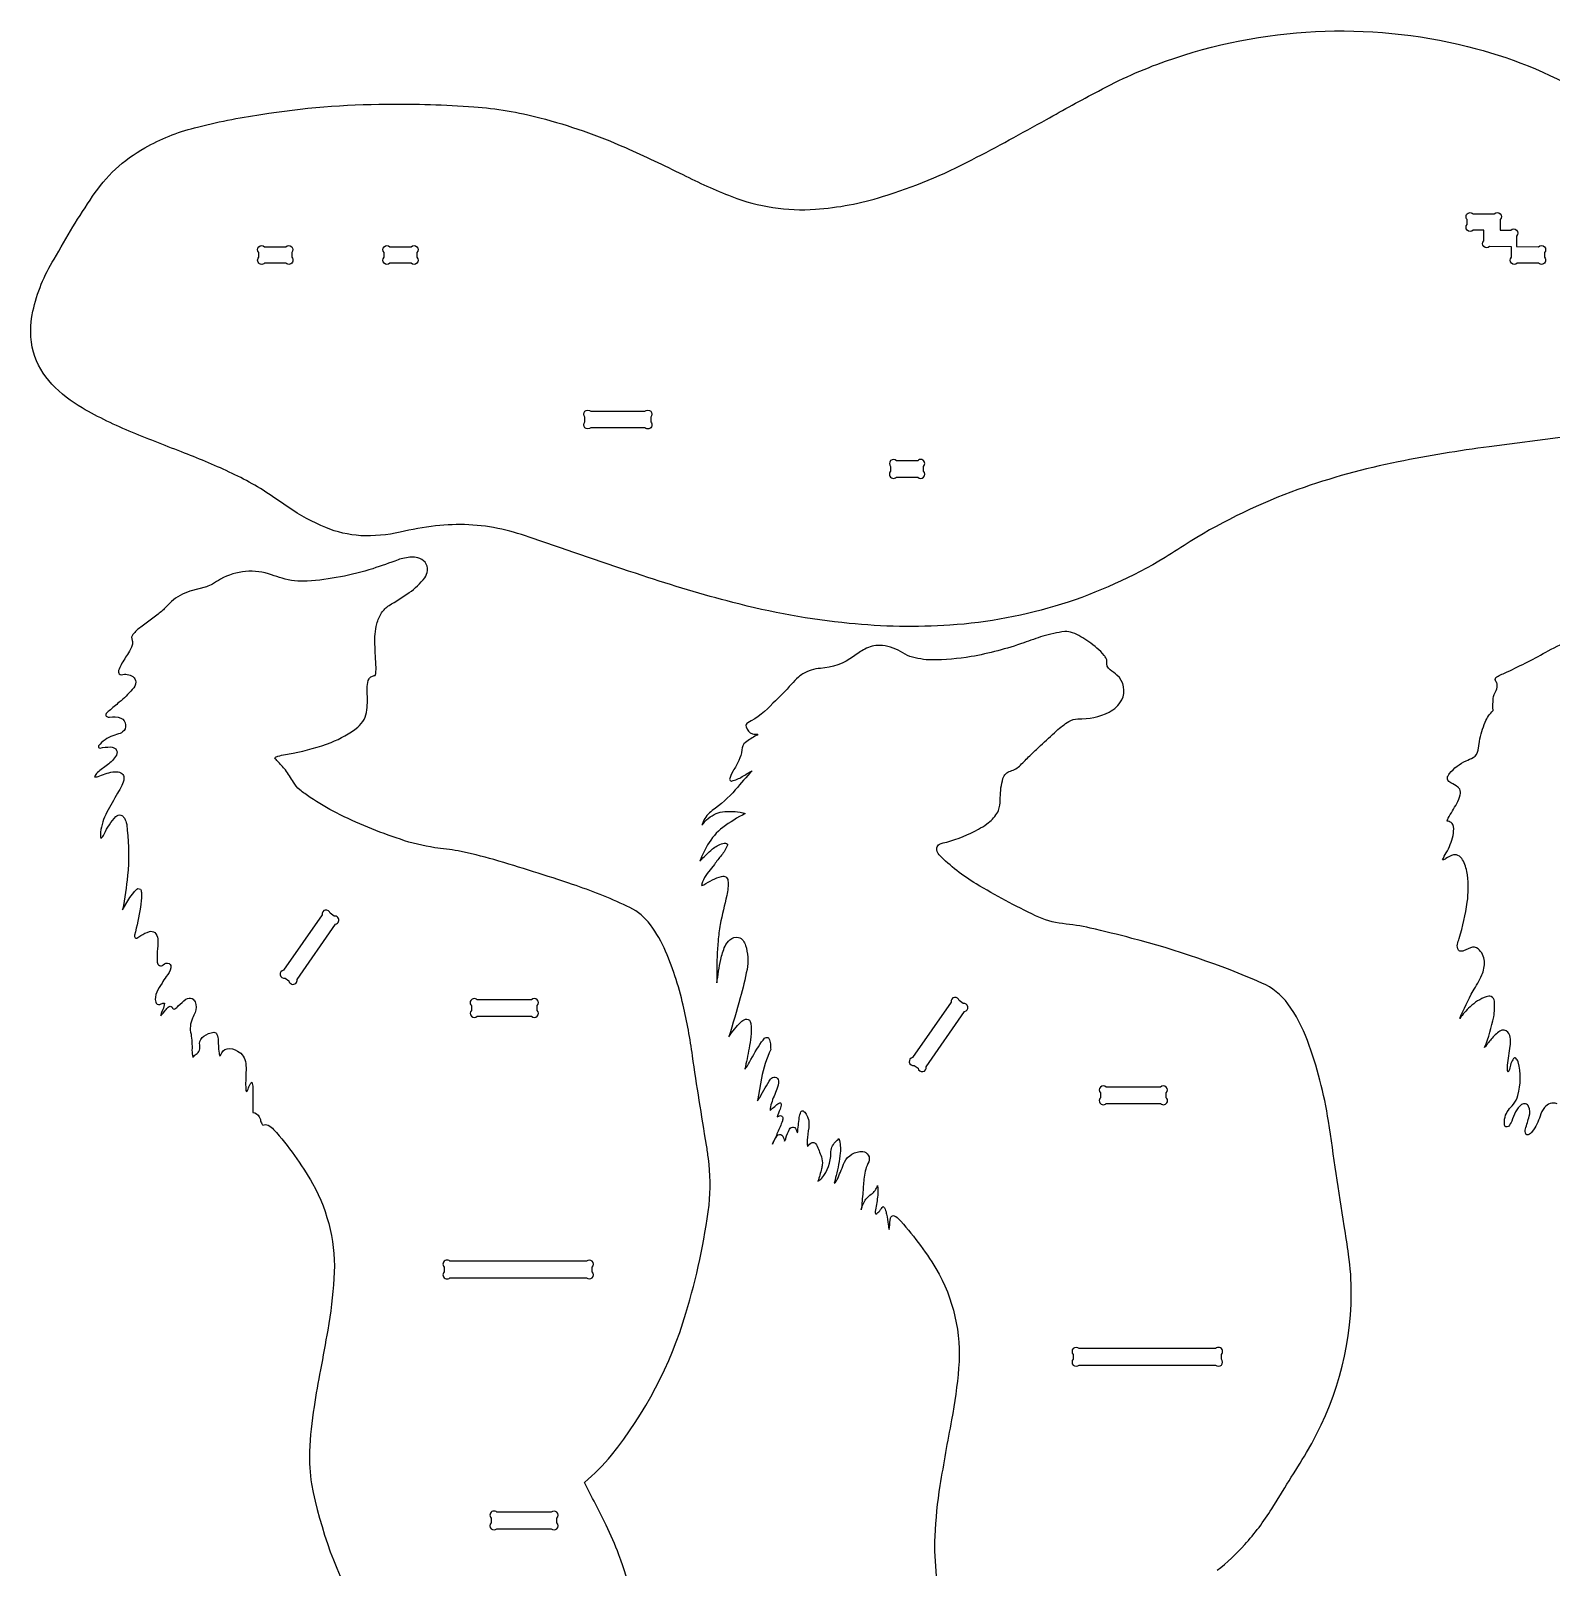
# Model space of a CAD drawing. Extents: x -8 to 102, y -13 to 82.
# Drawn here: x -7.56 to 38.62, y 35.13 to 81.8 of the extents above; entities that cross this region are included whole.
import ezdxf

# ---------------------------------------------------------------- set-up
doc = ezdxf.new("R2010")
doc.units = 0
doc.header["$MEASUREMENT"] = 0
doc.layers.get('0').update_dxf_attribs({"linetype": 'CONTINUOUS'})

msp = doc.modelspace()

# ---------------------------------------------------------------- linework, layer by layer
for points in [[(39.055, 69.465), (36.739, 69.162, 0.016937), (33.974, 68.704, 0.037032), (30.929, 67.861, 0.052186), (27.661, 66.288, -0.00447), (26.894, 65.799, -0.119641), (20.362, 63.743, -0.042166), (17.296, 63.798, -0.039221), (13.771, 64.432, -0.016725), (11.016, 65.249, -0.00324), (7.701, 66.378, 0.027526), (6.748, 66.658, 0.084054), (4.738, 66.757, 0.027759), (3.661, 66.566, -0.066396), (2.464, 66.461, -0.080063), (1.403, 66.706, -0.052876), (0.264, 67.323, -0.008373), (-0.092, 67.57, 0.043949), (-1.443, 68.354, 0.018249), (-2.884, 68.969, -0.0052), (-4.468, 69.598, -0.034793), (-5.992, 70.34, -0.071755), (-6.915, 71.067, -0.120399), (-7.475, 72.035, -0.119099), (-7.493, 73.277, -0.081907), (-6.851, 74.864, -0.004649), (-6.279, 75.839, -0.01167), (-5.679, 76.77, -0.0538), (-4.986, 77.597, -0.058055), (-4.091, 78.242, -0.070925), (-2.582, 78.85, -0.026154), (-0.567, 79.258, -0.038412), (3.259, 79.57, -0.02244), (5.901, 79.487, -0.046675), (7.909, 79.153, -0.041268), (10.503, 78.249, -0.011292), (12.244, 77.429, 0.021315), (13.732, 76.763, 0.109476), (16.273, 76.377, 0.058378), (18.313, 76.761, 0.046188), (21.03, 77.882, 0.008532), (23.289, 79.104, -0.006303), (24.869, 79.968, -0.03728), (26.911, 80.876, -0.147404), (36.084, 81.325, -0.071157), (39.657, 79.882, -0.063535)], [(10.688, 34.102, 0.054737), (10.305, 35.508, 0.021849), (9.918, 36.402, 0.007313), (9.257, 37.704, 0.049451), (10.081, 38.528, 0.097663), (12.343, 42.842, 0.041192), (13.045, 46.128, 0.06018), (13.025, 47.539, 0.009833), (12.968, 47.95, -0.006092), (12.542, 50.662, 0.020295), (12.257, 52.205, 0.047215), (11.679, 53.941, 0.063203), (11.194, 54.729, 0.111532), (10.549, 55.212, 0.026717), (8.9, 55.866, 0.009504), (6.512, 56.621, 0.021715), (5.421, 56.885, 0.016397), (4.713, 56.984, -0.048691), (3.669, 57.239, -0.036248), (1.726, 58.038, -0.029109), (0.929, 58.51, -0.017176), (0.612, 58.745, -0.085201), (0.419, 58.974, 0.024715), (0.183, 59.344, 0.024807), (-0.065, 59.612, -0.04084), (-0.14, 59.713, -0.205737), (-0.052, 59.763, -0.018216), (0.411, 59.859, 0.043688), (1.562, 60.18, 0.072778), (2.376, 60.645, 0.19757), (2.651, 61.168, 0.040996), (2.666, 61.453, 0.003107), (2.663, 61.884, -0.120974), (2.719, 62.115, -0.159708), (2.799, 62.185, -0.058556), (2.904, 62.216, 0.083041), (2.933, 62.458, -0.005976), (2.896, 63.161, -0.067909), (2.954, 63.783, -0.075212), (3.097, 64.118, -0.10325), (3.326, 64.341, 0.016394), (3.94, 64.731, 0.078168), (4.408, 65.184, 0.107064), (4.492, 65.401, 0.391234), (4.196, 65.79, 0.071232), (4.007, 65.807, 0.075225), (3.597, 65.727, -0.007461), (2.829, 65.459, -0.060746), (0.843, 65.081, -0.089836), (0.075, 65.168, -0.022613), (-0.242, 65.276, 0.215682), (-1.793, 65.14, 0.02234), (-2.033, 64.991, -0.049527), (-2.224, 64.909), (-2.724, 64.776, 0.101395), (-3.285, 64.462, 0.026856), (-3.443, 64.297, -0.031627), (-3.685, 64.081), (-4.216, 63.687, 0.052199), (-4.456, 63.462, 0.299828), (-4.477, 63.28, -0.156841), (-4.476, 63.134, -0.077227), (-4.588, 62.9, 0.019178), (-4.813, 62.543, 0.042434), (-4.89, 62.365, 0.201865), (-4.872, 62.261, 0.280055), (-4.806, 62.239, -0.216956), (-4.456, 62.179, -0.214003), (-4.366, 62.021, -0.175325), (-4.473, 61.786, -0.041328), (-4.869, 61.402, 0.005071), (-5.178, 61.14, 0.096947), (-5.27, 61.056, 0.440139), (-5.243, 60.964, 0.184973), (-5.164, 60.952, -0.13039), (-4.82, 60.92, -0.302127), (-4.678, 60.714, -0.279955), (-4.769, 60.498, -0.067393), (-4.839, 60.457, -0.020218), (-5.061, 60.386, 0.148736), (-5.495, 60.079, 0.304116), (-5.497, 60.031, 0.304116), (-5.453, 60.011, -0.057256), (-5.132, 60.043, -0.183471), (-4.978, 59.982, -0.336207), (-4.957, 59.794, -0.093975), (-5.23, 59.497, 0.010768), (-5.529, 59.269, 0.135226), (-5.617, 59.14, 0.211645), (-5.511, 59.147, -0.062615), (-5.069, 59.284, -0.060972), (-4.898, 59.286, -0.163249), (-4.759, 59.209, -0.183357), (-4.727, 59.087, -0.097747), (-4.792, 58.873, -0.025023), (-4.925, 58.638, 0.003797), (-5.244, 58.059, 0.091572), (-5.439, 57.454, 0.070734), (-5.428, 57.261, 0.130312), (-5.326, 57.398, -0.078542), (-4.973, 57.932, -0.235724), (-4.817, 57.974, -0.150607), (-4.738, 57.914, -0.127587), (-4.655, 57.745, -0.038908), (-4.626, 57.511, -0.055536), (-4.618, 56.141, -0.021613), (-4.766, 55.101), (-4.581, 55.416, -0.027598), (-4.431, 55.626, -0.048062), (-4.335, 55.723, -0.518481), (-4.208, 55.688, -0.085893), (-4.198, 55.556, -0.049411), (-4.225, 55.177, -0.033118), (-4.41, 54.328, 0.179453), (-4.39, 54.241, 0.259467), (-4.337, 54.237, 0.078898), (-4.214, 54.315, -0.059687), (-3.954, 54.437, -0.242789), (-3.79, 54.408, -0.153887), (-3.702, 54.212, -0.056215), (-3.707, 53.923, 0.029849), (-3.718, 53.505, 0.643021), (-3.532, 53.427, -0.32615), (-3.356, 53.464, -0.327713), (-3.301, 53.335, -0.123703), (-3.441, 53.068, 0.051324), (-3.57, 52.864, 0.044607), (-3.732, 52.595, 0.164112), (-3.763, 52.293, 0.415618), (-3.636, 52.224, -0.012072), (-3.547, 52.258, -0.127513), (-3.5, 52.258, -0.124142), (-3.545, 52.066), (-3.585, 51.974, 0.059832), (-3.611, 51.879, 0.048074), (-3.465, 52.048, -0.063431), (-3.387, 52.136, -0.107144), (-3.32, 52.167, -0.276164), (-3.264, 52.14, 0.08354), (-3.228, 52.089, 0.281542), (-3.183, 52.086, 0.110862), (-3.076, 52.18, -0.035105), (-2.844, 52.384, -0.244789), (-2.654, 52.399, -0.184927), (-2.568, 52.297, -0.192746), (-2.565, 51.981, -0.054575), (-2.644, 51.806, 0.180076), (-2.689, 51.316, -0.04595), (-2.661, 50.829, 0.072881), (-2.631, 50.624, 0.311275), (-2.603, 50.645, -0.114641), (-2.508, 50.733, 0.201899), (-2.425, 50.871, 0.035248), (-2.43, 51.035, -0.228913), (-2.303, 51.258, -0.136638), (-1.995, 51.375, -0.33239), (-1.903, 51.307, -0.094938), (-1.863, 51.129, 0.029527), (-1.843, 50.789, 0.038184), (-1.813, 50.66, 0.203815), (-1.782, 50.689, -0.297837), (-1.596, 50.873, -0.195538), (-1.277, 50.807, -0.242876), (-1.025, 50.431, -0.040777), (-1.022, 50.156, 0.0158), (-1.029, 49.655, 0.241284), (-0.996, 49.576, 0.064308), (-0.957, 49.646, -0.04474), (-0.896, 49.796, -0.099132), (-0.843, 49.857, -0.091287), (-0.812, 49.705, -0.006054), (-0.817, 48.941, -0.277732), (-0.617, 48.809, -0.07016), (-0.584, 48.722, 0.095816), (-0.536, 48.592, 0.074993), (-0.505, 48.558, -0.218996), (-0.344, 48.553, -0.095167), (-0.18, 48.425, -0.053438), (1, 46.784, -0.14535), (1.652, 43.901, -0.028956), (1.462, 42.331, -0.005522), (1.242, 41.125, 0.006318), (1.046, 40.003, 0.028773), (0.91, 38.641, 0.048976), (0.971, 37.663, 0.07985), (2.432, 33.65, 0.060537)], [(28.475, 35.034, 0.049697), (29.314, 35.815, 0.044365), (30.134, 36.897, 0.001614), (31.191, 38.609, 0.132861), (32.552, 43.428, 0.036087), (32.47, 44.624, 0.008147), (32.336, 45.496, -0.001421), (31.858, 48.674, 0.05004), (31.217, 51.129, 0.065672), (30.628, 52.242, 0.131686), (29.835, 52.873, 0.038454), (25.89, 54.229, 0.009692), (24.618, 54.543, 0.030801), (23.782, 54.676, -0.082097), (22.962, 54.917, -0.023289), (21.16, 55.882, -0.062484), (20.037, 56.764, -0.224886), (19.961, 56.981, -0.22693), (20.044, 57.089, -0.063935), (20.265, 57.156, 0.056796), (21.23, 57.546, 0.022015), (21.481, 57.704, 0.086352), (21.79, 58.026, 0.078374), (21.86, 58.198, 0.057276), (21.89, 58.5, -0.066349), (21.971, 59.09, -0.262842), (22.199, 59.313, 0.125745), (22.502, 59.491, 0.013785), (22.785, 59.777, -0.016765), (23.116, 60.083, 0.008728), (23.594, 60.534, -0.036794), (23.973, 60.817, -0.132068), (24.249, 60.895, 0.121768), (25.197, 61.104, 0.149683), (25.58, 61.47, 0.340256), (25.434, 62.227, 0.038056), (25.228, 62.383, -0.293732), (25.128, 62.641, 0.147455), (25.109, 62.729, 0.061954), (25.045, 62.821, 0.077099), (24.577, 63.239, 0.062198), (24.085, 63.513, 0.092639), (23.847, 63.549, 0.046621), (23.185, 63.407, 0.014622), (22.606, 63.208, -0.039554), (21.003, 62.787, -0.041544), (19.808, 62.687, -0.077366), (19.144, 62.796, -0.056515), (18.863, 62.941, 0.126943), (18.227, 63.128, 0.122538), (17.779, 63.018, 0.046323), (17.434, 62.794, -0.151902), (16.426, 62.431, 0.116374), (15.894, 62.266, 0.045546), (15.758, 62.161, 0.026568), (15.55, 61.949, -0.014231), (14.986, 61.377, -0.092538), (14.221, 60.776, 0.371042), (14.171, 60.658, 0.244214), (14.36, 60.442, 0.09846), (14.523, 60.431, -0.168317), (14.479, 60.39, 0.048055), (14.149, 60.184, 0.206494), (14.035, 59.953, -0.101644), (13.95, 59.632, -0.027936), (13.778, 59.318), (13.718, 59.206, 0.042583), (13.672, 59.087, 0.343745), (13.703, 59.012, 0.169579), (13.731, 59.009, 0.080991), (14.052, 59.143, -0.014851), (14.353, 59.321, 0.010857), (13.841, 58.741, -0.065233), (13.143, 58.112, 0.135819), (12.861, 57.768, 0.044205), (12.83, 57.667, -0.131503), (13.259, 58.023, -0.094186), (13.52, 58.078, -0.090596), (14.144, 58.024, 0.033538), (13.463, 57.6, 0.101146), (13.002, 57.067, 0.029393), (12.766, 56.579, -0.021218), (13.148, 56.944, -0.11125), (13.461, 57.11, -0.064504), (13.544, 57.123, -0.206741), (13.603, 57.093, -0.213385), (13.604, 57.061, -0.091645), (13.421, 56.754, 0.02779), (13.21, 56.474), (12.988, 56.196, 0.077474), (12.845, 55.942, 0.042437), (12.819, 55.838, 0.157578), (12.885, 55.859, -0.067802), (13.427, 56.113, -0.49619), (13.616, 55.985, -0.082601), (13.584, 55.535, 0.01182), (13.384, 54.646, 0.024523), (13.32, 54.153, 0.018698), (13.276, 53.195, 0.01221), (13.283, 52.875, -0.016518), (13.399, 53.587, -0.051017), (13.529, 53.989, -0.097515), (13.674, 54.189, -0.221721), (13.941, 54.26, -0.178184), (14.082, 54.162, -0.093771), (14.156, 54.017, -0.112098), (14.197, 53.287, -0.023806), (13.993, 52.422, -0.005214), (13.648, 51.241, -0.052751), (14.01, 51.688, -0.09292), (14.148, 51.773, -0.404011), (14.296, 51.706, -0.09675), (14.313, 51.643, -0.06484), (14.313, 51.237, -0.017261), (14.261, 50.889, -0.009702), (14.13, 50.255, 0.042015), (14.277, 50.472, -0.031868), (14.64, 51.083, -0.028481), (14.731, 51.193, -0.238253), (14.831, 51.217, -0.180148), (14.862, 51.188, -0.108056), (14.907, 51.025, 0.007815), (14.916, 50.856, 0.062107), (14.634, 49.98), (14.52, 49.299, 0.04252), (14.593, 49.409, -0.025694), (14.91, 49.953, -0.314724), (15.051, 50.013, -0.314724), (15.156, 49.901, -0.098845), (15.105, 49.648, 0.016331), (14.937, 49.224, 0.078647), (14.901, 49.003, -0.048034), (15.041, 49.124, -0.080617), (15.174, 49.224, -0.094315), (15.212, 49.231, -0.318948), (15.23, 49.2, -0.115287), (15.203, 49.038, 0.017906), (15.111, 48.805, -0.134192), (15.217, 48.844, -0.357321), (15.282, 48.791, -0.141261), (15.272, 48.685, -0.025304), (15.128, 48.332, 0.007077), (14.972, 47.982, -0.077116), (15.077, 48.173, -0.108775), (15.148, 48.26, -0.441145), (15.283, 48.225, -0.068952), (15.337, 48.072, 0.080591), (15.38, 48.158, -0.058547), (15.49, 48.43, -0.268217), (15.611, 48.498, -0.235272), (15.673, 48.455, -0.061369), (15.712, 48.367, 0.04748), (15.733, 48.317, -0.011897), (15.785, 48.783, -0.058015), (15.834, 48.961, -0.439069), (15.924, 48.975, -0.154183), (15.97, 48.923, -0.039773), (16.049, 48.773, -0.092947), (16.079, 48.578, -0.026314), (16.03, 48.182, 0.087976), (16.038, 47.902, -0.169244), (16.174, 48.029, -0.264153), (16.27, 48.006, -0.119066), (16.306, 47.959, -0.013223), (16.458, 47.593, -0.107195), (16.482, 47.355, -0.019475), (16.46, 47.231, -0.01655), (16.353, 46.851, 0.098263), (16.465, 46.946, 0.186868), (16.742, 47.704, -0.210185), (16.881, 48.045, -0.008874), (16.991, 48.145, -0.099701), (17.027, 47.706, -0.037307), (16.904, 47.028, 0.013695), (16.848, 46.789, 0.101055), (16.963, 46.953, -0.005312), (17.157, 47.427, -0.303668), (17.713, 47.754, -0.507385), (17.894, 47.444, 0.091481), (17.753, 46.973, 0.010378), (17.718, 46.524, -0.004204), (17.666, 45.983, -0.08858), (17.811, 46.31, -0.104722), (17.972, 46.454, 0.158353), (18.163, 46.719, -0.053272), (18.167, 46.427, -0.024415), (18.096, 45.98, 0.088623), (18.092, 45.894, 0.089337), (18.106, 45.853, 0.108049), (18.23, 45.957, -0.011557), (18.332, 46.084, -0.176586), (18.396, 45.999, -0.034364), (18.437, 45.848, -0.01041), (18.486, 45.537, 0.023915), (18.517, 45.384, 0.020055), (18.542, 45.666, -0.060136), (18.569, 45.76, -0.279762), (18.643, 45.807, -0.168932), (18.785, 45.724, -0.051067), (19.936, 44.199, -0.155047), (20.624, 41.177, -0.027928), (20.41, 39.605, 0.007238), (20.058, 37.607, 0.028967), (19.899, 36.07, 0.074267), (20.173, 33.657, 0.066044)], [(38.8, 49.206, 0.317363), (38.42, 49.09, 0.087814), (38.283, 48.83, -0.086223), (38.049, 48.363, -0.115707), (37.923, 48.26, -0.375476), (37.857, 48.281, -0.193366), (37.839, 48.439, 0.006299), (37.956, 48.824, 0.15773), (37.938, 49.123, 0.45588), (37.722, 49.18, 0.121773), (37.542, 48.961, 0.025354), (37.424, 48.677, -0.091876), (37.321, 48.518, -0.644123), (37.204, 48.563, -0.192504), (37.323, 49.012, -0.021205), (37.475, 49.19, 0.099279), (37.611, 49.461, 0.134086), (37.617, 50.474, 0.148282), (37.55, 50.588, 0.394868), (37.478, 50.579, 0.087766), (37.401, 50.425, -0.019707), (37.354, 50.248, -0.066465), (37.313, 50.166, -0.101817), (37.295, 50.376, 0.005332), (37.381, 50.956, 0.032812), (37.387, 51.17, 0.156324), (37.304, 51.384, 0.364394), (37.065, 51.412, 0.075758), (36.804, 51.167, -0.004678), (36.601, 50.917, 0.04602), (36.876, 51.847, 0.072516), (36.897, 52.317, 0.251245), (36.799, 52.461, 0.181791), (36.652, 52.457, 0.107855), (36.158, 52.148, 0.048237), (35.844, 51.795, -0.025583), (36.25, 52.632, 0.036002), (36.518, 53.117, 0.11715), (36.597, 53.532, 0.200358), (36.403, 53.913, 0.272059), (36.173, 53.945), (35.962, 53.855, -0.154473), (35.848, 53.84, -0.187571), (35.804, 53.873, -0.199731), (35.776, 54.051, -0.029204), (35.828, 54.23, 0.03816), (36.074, 55.328, 0.063897), (36.078, 56.156, 0.069224), (35.956, 56.574, 0.119133), (35.834, 56.728, 0.20942), (35.651, 56.762, 0.100137), (35.423, 56.652, -0.131398), (35.325, 56.612, -0.048161), (35.434, 56.828, 0.073856), (35.644, 57.354, 0.076446), (35.656, 57.627, 0.160887), (35.588, 57.747, 0.128942), (35.463, 57.789, -0.119306), (35.491, 57.877, 0.013318), (35.753, 58.326, 0.058599), (35.857, 58.589, 0.157944), (35.846, 58.757, 0.110707), (35.791, 58.824, 0.041932), (35.574, 58.951, -0.20133), (35.47, 59.067, -0.147883), (35.478, 59.142, -0.074235), (35.533, 59.233, -0.115424), (36.037, 59.623, 0.025639), (36.252, 59.724, 0.239771), (36.406, 59.951), (36.444, 60.213, -0.049589), (36.616, 60.801, -0.090983), (36.858, 61.152, -0.033442), (36.862, 61.512, -0.107902), (36.952, 61.761, 0.175256), (36.98, 61.958, 0.062824), (36.93, 62.059, -0.395309), (36.97, 62.17, -0.026388), (37.286, 62.323, 0.017821), (38.532, 62.963, -0.038158), (40.011, 63.628, -0.087709)]]:
    msp.add_lwpolyline(points, format="xyb")
for points in [[(36.249, 76.241), (36.895, 76.241, -1), (37.072, 76.064), (37.072, 75.741), (37.396, 75.741, -1), (37.573, 75.564), (37.573, 75.241), (38.241, 75.24, -1), (38.418, 75.064), (38.418, 74.917, -1), (38.241, 74.74), (37.594, 74.74, -1), (37.418, 74.917), (37.418, 75.24), (36.749, 75.241, -1), (36.573, 75.417), (36.573, 75.741), (36.249, 75.741, -1), (36.072, 75.917), (36.072, 76.064, -1)], [(-0.455, 75.24), (0.191, 75.24, -1), (0.368, 75.064), (0.368, 74.917, -1), (0.191, 74.74), (-0.455, 74.74, -1), (-0.632, 74.917), (-0.632, 75.064, -1)], [(3.35, 75.24), (3.997, 75.24, -1), (4.173, 75.064), (4.173, 74.917, -1), (3.997, 74.74), (3.35, 74.74, -1), (3.173, 74.917), (3.173, 75.064, -1)], [(9.451, 70.24), (11.098, 70.24, -1), (11.274, 70.064), (11.274, 69.917, -1), (11.098, 69.74), (9.451, 69.74, -1), (9.274, 69.917), (9.274, 70.064, -1)], [(18.737, 68.24), (19.383, 68.24, 1), (19.56, 68.417), (19.56, 68.564, 1), (19.383, 68.74), (18.737, 68.74, 1), (18.56, 68.564), (18.56, 68.417, 1)], [(1.289, 54.945), (0.122, 53.264, 1), (0.166, 53.018), (0.286, 52.935, 1), (0.532, 52.979), (1.699, 54.66, 1), (1.655, 54.906), (1.535, 54.99, 1)], [(6.003, 51.865), (7.65, 51.865, 1), (7.826, 52.042), (7.826, 52.188, 1), (7.65, 52.365), (6.003, 52.365, 1), (5.826, 52.188), (5.826, 52.042, 1)], [(19.638, 50.326), (20.806, 52.007, 1), (20.761, 52.253), (20.641, 52.337, 1), (20.395, 52.292), (19.228, 50.612, 1), (19.272, 50.366), (19.392, 50.282, 1)], [(25.109, 49.212), (26.756, 49.212, 1), (26.933, 49.389), (26.933, 49.536, 1), (26.756, 49.712), (25.109, 49.712, 1), (24.933, 49.536), (24.933, 49.389, 1)], [(5.176, 43.92), (9.322, 43.92, 1), (9.499, 44.097), (9.499, 44.243, 1), (9.322, 44.42), (5.176, 44.42, 1), (4.999, 44.243), (4.999, 44.097, 1)], [(24.282, 41.267), (28.428, 41.267, 1), (28.605, 41.444), (28.605, 41.59, 1), (28.428, 41.767), (24.282, 41.767, 1), (24.105, 41.59), (24.105, 41.444, 1)], [(6.602, 36.296), (8.248, 36.296, 1), (8.425, 36.473), (8.425, 36.619, 1), (8.248, 36.796), (6.602, 36.796, 1), (6.425, 36.619), (6.425, 36.473, 1)]]:
    msp.add_lwpolyline(points, format="xyb", close=True)

doc.saveas('drawing.dxf')
